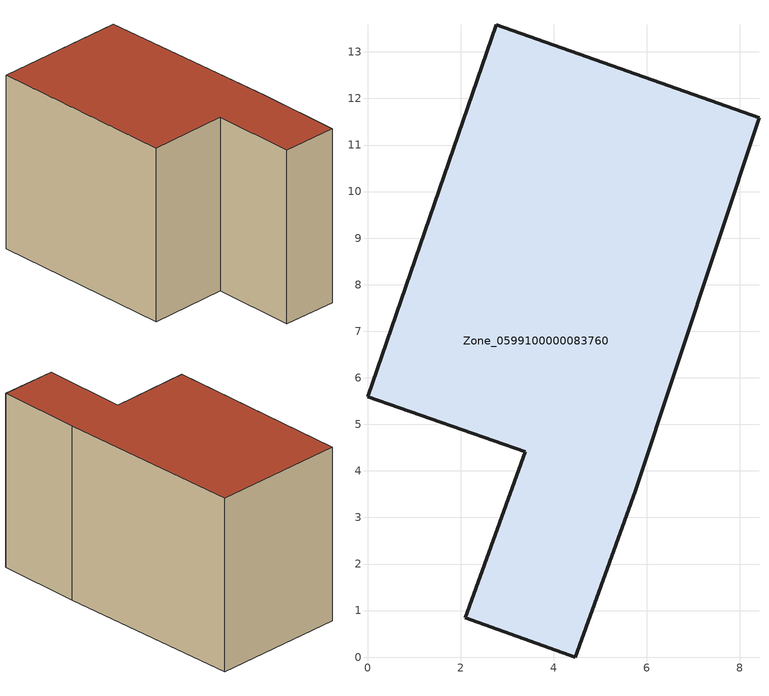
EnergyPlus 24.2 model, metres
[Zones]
Zone_0599100000083760
 floor ground (C_G): 5.75,3.56 4.46,0 2.1,0.85 3.39,4.41 0,5.59 2.77,13.58 8.41,11.58 z0.57
 wall outside (C_F): 4.46,0 5.75,3.56 8.41,11.58 2.77,13.58 0,5.59 3.39,4.41 2.1,0.85 4.46,0 z0.57:8.46
 roof outside (C_R): 5.75,3.56 8.41,11.58 2.77,13.58 0,5.59 3.39,4.41 2.1,0.85 4.46,0 z8.46
[BUILDING]
Pand.0599100000083760: North Axis=0; Terrain=City; Loads Convergence Tolerance Value=0.04; Temperature Convergence Tolerance Value=0.4; Solar Distribution=FullExterior; Maximum Number of Warmup Days=25; Minimum Number of Warmup Days=1
[Site:Location]
Rotterdam.The.Hague.AP_ZH_NLD Design_Conditions: Latitude=51.96; Longitude=4.45; Time Zone=1; Elevation=-4.5
[SITE:GROUNDTEMPERATURE:BUILDINGSURFACE]
18, 18, 18, 18, 18, 18, 18, 18, 18, 18, 18, 18
[MATERIAL] Thermal Absorptance=0.9; Solar Absorptance=0.7; Visible Absorptance=0.7
Name | Roughness | Thickness | Conductivity | Density | Specific Heat
G.TI.1965-1974 | MediumSmooth | 0.15 | 0.882353 | 540 | 1210
F.TI.1965-1974 | Rough | 0.3 | 0.697674 | 1920 | 840
R.TI.1965-1974 | MediumRough | 0.2 | 0.232558 | 1500 | 1000
[CONSTRUCTION]
C_G: G.TI.1965-1974
C_F: F.TI.1965-1974
C_R: R.TI.1965-1974
[ZONE]
Zone_0599100000083760: Type=1; Multiplier=1; Ceiling Height=Autocalculate; Volume=Autocalculate; Floor Area=autocalculate; Part of Total Floor Area=Yes
[ZONEINFILTRATION:DESIGNFLOWRATE]
Infil_Zone_0599100000083760: Zone or ZoneList or Space or SpaceList=Zone_0599100000083760; Schedule=AlwaysOn; Design Flow Rate Calculation Method=Flow/Area; Flow Rate per Floor Area=0.003; Constant Term Coefficient=1; Temperature Term Coefficient=0; Velocity Term Coefficient=0; Velocity Squared Term Coefficient=0
[HVACTEMPLATE:ZONE:IDEALLOADSAIRSYSTEM]
Zone_0599100000083760: Maximum Heating Supply Air Temperature=50; Minimum Cooling Supply Air Temperature=13; Maximum Heating Supply Air Humidity Ratio=0.0156; Minimum Cooling Supply Air Humidity Ratio=0.0077; Heating Limit=NoLimit; Cooling Limit=NoLimit; Dehumidification Control Type=ConstantSensibleHeatRatio; Cooling Sensible Heat Ratio=0.7; Dehumidification Setpoint=60; Humidification Control Type=None; Humidification Setpoint=30; Outdoor Air Method=None; Outdoor Air Flow Rate per Person=0.00944; Outdoor Air Flow Rate per Zone Floor Area=0; Outdoor Air Flow Rate per Zone=0; Demand Controlled Ventilation Type=None; Outdoor Air Economizer Type=NoEconomizer; Heat Recovery Type=None; Sensible Heat Recovery Effectiveness=0.7; Latent Heat Recovery Effectiveness=0.65
[ZONECONTROL:THERMOSTAT]
ThermostatControl_Zone_0599100000083760: Zone or ZoneList=Zone_0599100000083760; Control Type Schedule=DualSetpointControlType; Control 1=Thermostat_Zone_0599100000083760; Temperature Difference Between Cutout And Setpoint=0
[THERMOSTATSETPOINT:DUALSETPOINT]
Thermostat_Zone_0599100000083760: Heating Setpoint Temperature Schedule=HeatingSetpoint_Zone_0599100000083760; Cooling Setpoint Temperature Schedule=CoolingSetpoint_Zone_0599100000083760
[SCHEDULE:COMPACT]
HeatingSetpoint_Zone_0599100000083760: Through: 12/31, For: AllDays, Until: 24:00, 21
CoolingSetpoint_Zone_0599100000083760: Through: 12/31, For: AllDays, Until: 24:00, 24
DualSetpointControlType: Through: 12/31, For: AllDays, Until: 24:00, 4
AlwaysOn: Through: 12/31, For: AllDays, Until: 24:00, 1
